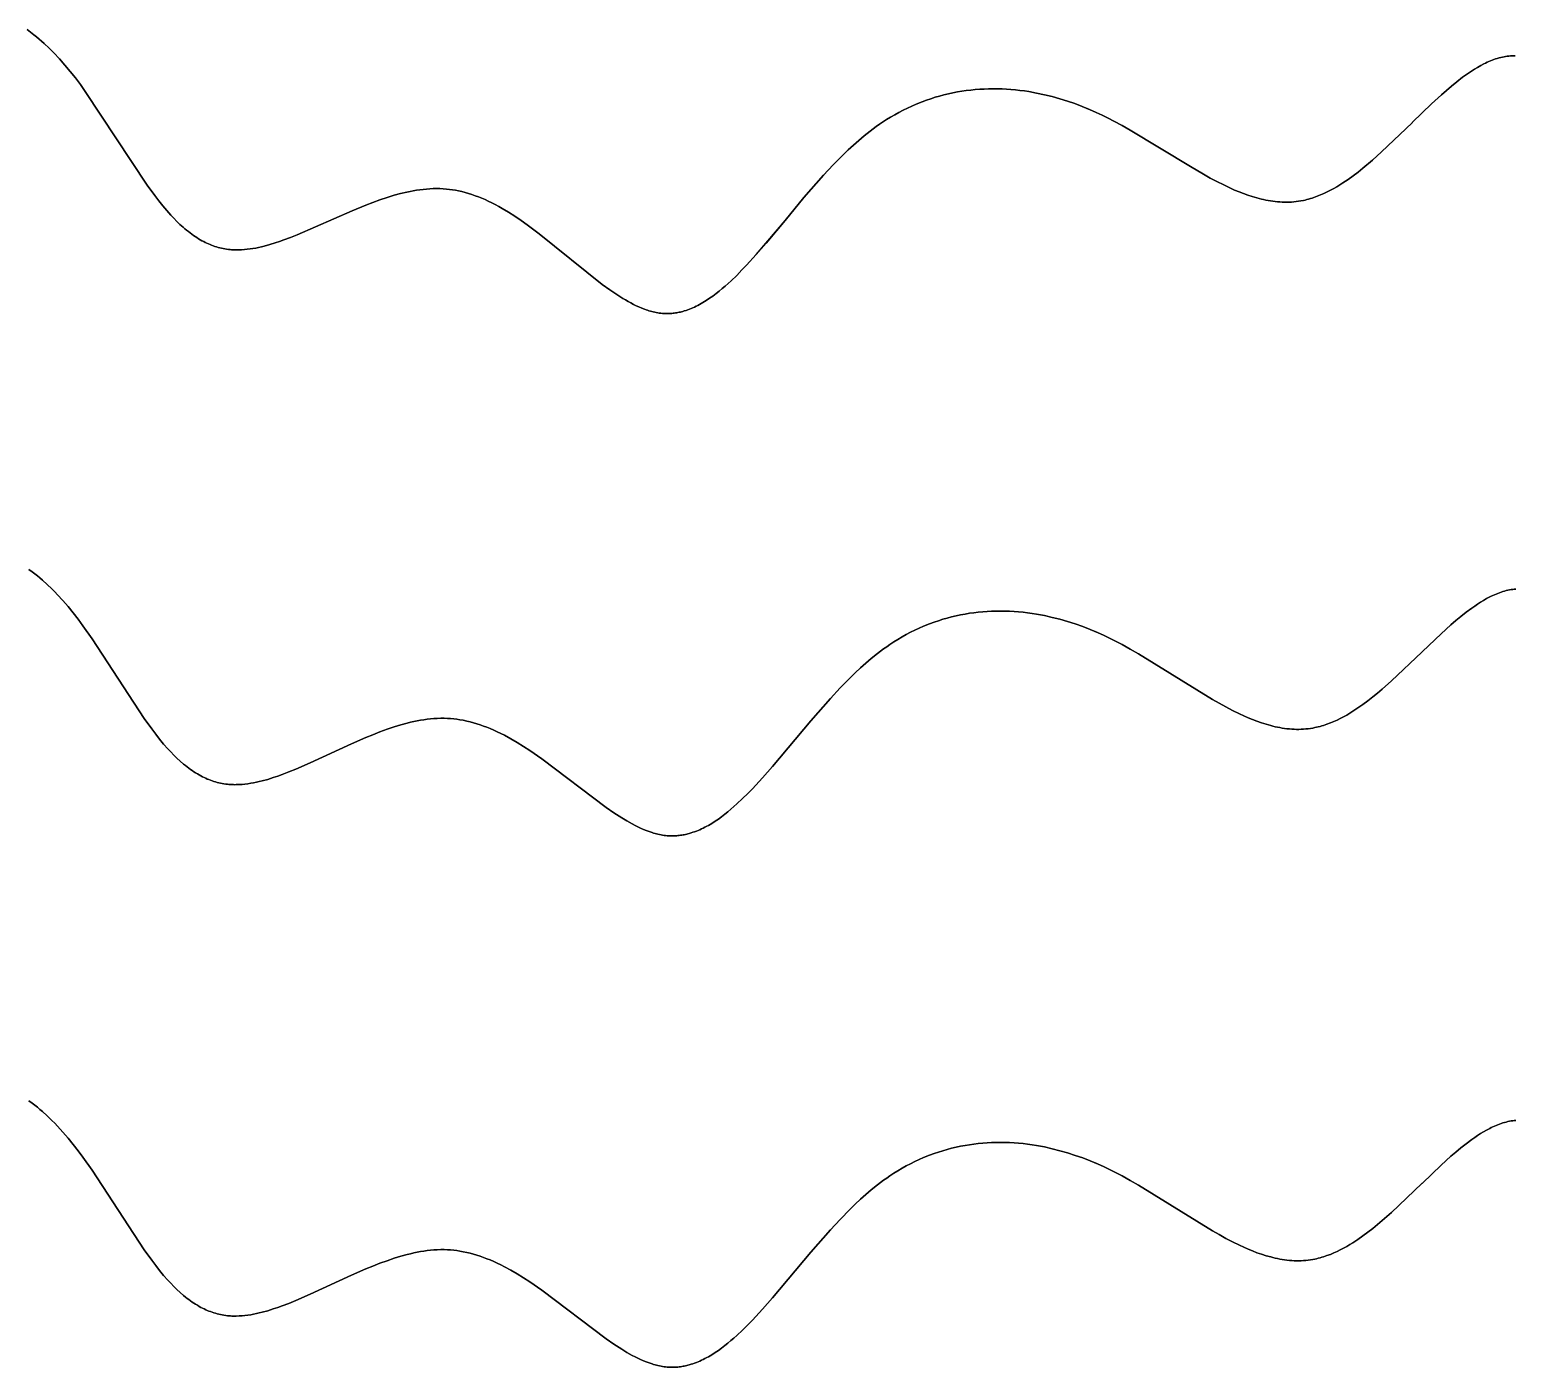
# Model space of a CAD drawing. Header units: feet. Extents: x 0 to 1.5, y 93.18 to 96.08.
# Drawn here: x 0.75 to 0.9375, y 93.9052 to 94.0742 of the extents above; entities that cross this region are included whole.
import ezdxf

# ---------------------------------------------------------------- set-up
doc = ezdxf.new("R2010")
doc.units = ezdxf.units.FT
doc.header["$MEASUREMENT"] = 0
doc.layers.add('Default', color=7, linetype='Continuous', true_color=0x000000)

msp = doc.modelspace()

# ---------------------------------------------------------------- linework, layer by layer
at = {"layer": 'Default'}
for points in [[(0.74966, 94.07417), (0.75009, 94.07385), (0.75052, 94.07353), (0.75085, 94.07326), (0.75118, 94.07299), (0.7515, 94.07271), (0.75182, 94.07242), (0.75244, 94.07184), (0.75305, 94.07123), (0.75375, 94.07047), (0.75444, 94.06969), (0.75511, 94.06889), (0.75577, 94.06807), (0.7564, 94.06723), (0.75702, 94.06638), (0.76485, 94.05451), (0.7658, 94.05321), (0.76629, 94.05257), (0.7668, 94.05194), (0.76731, 94.05133), (0.76783, 94.05074), (0.76821, 94.05035), (0.76859, 94.04996), (0.76898, 94.04958), (0.76939, 94.04921), (0.7696, 94.04903), (0.76982, 94.04885), (0.77004, 94.04867), (0.77027, 94.04849), (0.77047, 94.04834), (0.77068, 94.04819), (0.77089, 94.04805), (0.7711, 94.04791), (0.77132, 94.04777), (0.77154, 94.04764), (0.77176, 94.04752), (0.77199, 94.0474), (0.77218, 94.0473), (0.77238, 94.0472), (0.77258, 94.04711), (0.77278, 94.04703), (0.77298, 94.04695), (0.77319, 94.04687), (0.77339, 94.0468), (0.7736, 94.04673), (0.7738, 94.04667), (0.77401, 94.04662), (0.77423, 94.04657), (0.77444, 94.04652), (0.77465, 94.04648), (0.77487, 94.04645), (0.77509, 94.04642), (0.7753, 94.04639), (0.77549, 94.04638), (0.77567, 94.04636), (0.77585, 94.04636), (0.77603, 94.04635), (0.77621, 94.04635), (0.77639, 94.04635), (0.77675, 94.04637), (0.77712, 94.04639), (0.77748, 94.04643), (0.77784, 94.04647), (0.7782, 94.04653), (0.77855, 94.04659), (0.77891, 94.04667), (0.77926, 94.04675), (0.77961, 94.04683), (0.78031, 94.04703), (0.781, 94.04724), (0.78155, 94.04742), (0.78208, 94.04761), (0.78294, 94.04793), (0.7838, 94.04827), (0.79071, 94.0513), (0.79246, 94.05202), (0.79335, 94.05236), (0.79424, 94.05268), (0.79513, 94.05298), (0.79602, 94.05325), (0.79682, 94.05347), (0.79763, 94.05366), (0.79804, 94.05374), (0.79845, 94.05382), (0.79887, 94.05389), (0.79928, 94.05395), (0.7997, 94.054), (0.80011, 94.05404), (0.80053, 94.05407), (0.80095, 94.05409), (0.80137, 94.0541), (0.80178, 94.05409), (0.8022, 94.05407), (0.80262, 94.05404), (0.80301, 94.054), (0.80339, 94.05395), (0.80378, 94.05388), (0.80416, 94.05381), (0.80458, 94.05371), (0.80501, 94.0536), (0.80544, 94.05348), (0.80586, 94.05334), (0.80628, 94.0532), (0.80669, 94.05304), (0.8071, 94.05287), (0.80751, 94.0527), (0.80791, 94.05251), (0.80836, 94.0523), (0.8088, 94.05207), (0.80924, 94.05183), (0.80968, 94.05159), (0.81048, 94.05111), (0.81128, 94.05061), (0.81206, 94.05008), (0.81284, 94.04953), (0.81436, 94.0484), (0.82232, 94.042), (0.82329, 94.0413), (0.82377, 94.04096), (0.82426, 94.04063), (0.82491, 94.04023), (0.82524, 94.04003), (0.82557, 94.03984), (0.82591, 94.03965), (0.82625, 94.03947), (0.8266, 94.0393), (0.82694, 94.03915), (0.8273, 94.039), (0.82766, 94.03886), (0.82784, 94.03879), (0.82802, 94.03873), (0.8282, 94.03867), (0.82839, 94.03862), (0.82857, 94.03857), (0.82876, 94.03852), (0.82895, 94.03848), (0.82914, 94.03844), (0.82933, 94.03841), (0.82952, 94.03838), (0.82971, 94.03835), (0.8299, 94.03833), (0.83013, 94.03832), (0.83029, 94.03831), (0.83045, 94.03831), (0.83061, 94.03831), (0.83077, 94.03832), (0.83093, 94.03832), (0.83109, 94.03834), (0.83125, 94.03835), (0.8314, 94.03837), (0.83156, 94.03839), (0.83172, 94.03842), (0.83187, 94.03845), (0.83203, 94.03848), (0.83218, 94.03851), (0.83234, 94.03855), (0.83249, 94.03859), (0.83264, 94.03864), (0.8329, 94.03872), (0.83311, 94.03879), (0.83332, 94.03887), (0.83353, 94.03895), (0.83374, 94.03904), (0.83396, 94.03914), (0.83417, 94.03924), (0.83439, 94.03935), (0.8346, 94.03946), (0.83482, 94.03958), (0.83503, 94.0397), (0.83545, 94.03996), (0.83586, 94.04024), (0.83627, 94.04053), (0.83668, 94.04083), (0.83707, 94.04114), (0.83746, 94.04146), (0.83785, 94.04179), (0.83859, 94.04246), (0.83929, 94.04314), (0.83996, 94.04382), (0.84052, 94.04441), (0.84175, 94.04578), (0.8454, 94.05008), (0.84779, 94.05296), (0.85026, 94.05578), (0.85147, 94.05708), (0.85273, 94.05836), (0.85338, 94.05898), (0.85403, 94.05959), (0.8547, 94.06018), (0.85538, 94.06075), (0.85614, 94.06136), (0.85692, 94.06194), (0.85732, 94.06222), (0.85771, 94.06248), (0.85822, 94.06281), (0.85873, 94.06313), (0.85925, 94.06343), (0.85978, 94.06372), (0.86031, 94.064), (0.86085, 94.06427), (0.8614, 94.06452), (0.86195, 94.06476), (0.86272, 94.06507), (0.86326, 94.06527), (0.86381, 94.06545), (0.86436, 94.06563), (0.86491, 94.06579), (0.86547, 94.06594), (0.86603, 94.06607), (0.8666, 94.06619), (0.86717, 94.0663), (0.86773, 94.06639), (0.86829, 94.06647), (0.86885, 94.06654), (0.86942, 94.0666), (0.86998, 94.06664), (0.87054, 94.06667), (0.87111, 94.06669), (0.87167, 94.0667), (0.87224, 94.0667), (0.8728, 94.06668), (0.87337, 94.06665), (0.87393, 94.06661), (0.8745, 94.06656), (0.87506, 94.0665), (0.87562, 94.06643), (0.87618, 94.06634), (0.87717, 94.06617), (0.87815, 94.06596), (0.87913, 94.06572), (0.88009, 94.06545), (0.88105, 94.06515), (0.88199, 94.06483), (0.88293, 94.06447), (0.88392, 94.06406), (0.88468, 94.06372), (0.88544, 94.06337), (0.88619, 94.063), (0.88693, 94.06261), (0.88796, 94.06206), (0.88898, 94.06149), (0.89659, 94.05687), (0.89826, 94.0559), (0.8991, 94.05543), (0.89995, 94.05498), (0.9008, 94.05456), (0.90164, 94.05416), (0.90218, 94.05392), (0.90273, 94.05369), (0.90328, 94.05348), (0.90385, 94.05328), (0.90441, 94.05309), (0.90498, 94.05292), (0.90556, 94.05277), (0.90584, 94.05271), (0.90613, 94.05265), (0.90643, 94.05259), (0.90672, 94.05254), (0.90702, 94.0525), (0.90731, 94.05246), (0.90761, 94.05243), (0.9079, 94.05241), (0.9082, 94.05239), (0.90849, 94.05238), (0.90879, 94.05238), (0.90908, 94.05239), (0.90938, 94.0524), (0.90967, 94.05243), (0.90997, 94.05246), (0.91026, 94.0525), (0.91056, 94.05255), (0.91086, 94.0526), (0.91108, 94.05265), (0.9113, 94.05271), (0.91152, 94.05277), (0.91174, 94.05283), (0.91196, 94.0529), (0.91218, 94.05297), (0.91239, 94.05305), (0.91261, 94.05313), (0.91303, 94.0533), (0.91345, 94.05348), (0.91387, 94.05368), (0.91428, 94.05389), (0.91469, 94.05411), (0.91508, 94.05434), (0.91548, 94.05458), (0.91586, 94.05483), (0.9165, 94.05526), (0.91713, 94.05571), (0.91776, 94.05619), (0.91837, 94.05668), (0.91958, 94.05769), (0.92073, 94.05872), (0.9246, 94.06242), (0.92466, 94.06249), (0.92706, 94.0648), (0.9283, 94.06594), (0.92955, 94.06702), (0.93025, 94.06759), (0.93097, 94.06815), (0.93134, 94.06842), (0.93172, 94.06868), (0.93209, 94.06894), (0.93247, 94.06918), (0.93286, 94.06941), (0.93326, 94.06964), (0.93366, 94.06985), (0.93387, 94.06995), (0.93407, 94.07005), (0.93428, 94.07014), (0.93449, 94.07023), (0.93471, 94.07032), (0.93492, 94.0704), (0.93514, 94.07047), (0.93535, 94.07054), (0.93557, 94.0706), (0.93579, 94.07066), (0.93599, 94.07071), (0.9362, 94.07075), (0.9364, 94.07078), (0.93661, 94.07081), (0.93681, 94.07083), (0.93702, 94.07085), (0.93723, 94.07086), (0.93744, 94.07087), (0.93762, 94.07086)], [(0.93762, 94.07086), (0.93744, 94.07087), (0.93723, 94.07086), (0.93702, 94.07085), (0.93681, 94.07083), (0.93661, 94.07081), (0.9364, 94.07078), (0.9362, 94.07075), (0.93599, 94.07071), (0.93579, 94.07066), (0.93557, 94.0706), (0.93535, 94.07054), (0.93514, 94.07047), (0.93492, 94.0704), (0.93471, 94.07032), (0.93449, 94.07023), (0.93428, 94.07014), (0.93407, 94.07005), (0.93387, 94.06995), (0.93366, 94.06985), (0.93326, 94.06964), (0.93286, 94.06941), (0.93247, 94.06918), (0.93209, 94.06894), (0.93172, 94.06868), (0.93134, 94.06842), (0.93097, 94.06815), (0.93025, 94.06759), (0.92955, 94.06702), (0.9283, 94.06594), (0.92706, 94.0648), (0.92466, 94.06249), (0.9246, 94.06242), (0.92073, 94.05872), (0.91958, 94.05769), (0.91837, 94.05668), (0.91776, 94.05619), (0.91713, 94.05571), (0.9165, 94.05526), (0.91586, 94.05483), (0.91548, 94.05458), (0.91508, 94.05434), (0.91469, 94.05411), (0.91428, 94.05389), (0.91387, 94.05368), (0.91345, 94.05348), (0.91303, 94.0533), (0.91261, 94.05313), (0.91239, 94.05305), (0.91218, 94.05297), (0.91196, 94.0529), (0.91174, 94.05283), (0.91152, 94.05277), (0.9113, 94.05271), (0.91108, 94.05265), (0.91086, 94.0526), (0.91056, 94.05255), (0.91026, 94.0525), (0.90997, 94.05246), (0.90967, 94.05243), (0.90938, 94.0524), (0.90908, 94.05239), (0.90879, 94.05238), (0.90849, 94.05238), (0.9082, 94.05239), (0.9079, 94.05241), (0.90761, 94.05243), (0.90731, 94.05246), (0.90702, 94.0525), (0.90672, 94.05254), (0.90643, 94.05259), (0.90613, 94.05265), (0.90584, 94.05271), (0.90556, 94.05277), (0.90498, 94.05292), (0.90441, 94.05309), (0.90385, 94.05328), (0.90328, 94.05348), (0.90273, 94.05369), (0.90218, 94.05392), (0.90164, 94.05416), (0.9008, 94.05456), (0.89995, 94.05498), (0.8991, 94.05543), (0.89826, 94.0559), (0.89659, 94.05687), (0.88898, 94.06149), (0.88796, 94.06206), (0.88693, 94.06261), (0.88619, 94.063), (0.88544, 94.06337), (0.88468, 94.06372), (0.88386, 94.06409), (0.88293, 94.06447), (0.88199, 94.06483), (0.88105, 94.06515), (0.88009, 94.06545), (0.87913, 94.06572), (0.87815, 94.06596), (0.87717, 94.06617), (0.87618, 94.06634), (0.87562, 94.06643), (0.87506, 94.0665), (0.8745, 94.06656), (0.87393, 94.06661), (0.87337, 94.06665), (0.8728, 94.06668), (0.87224, 94.0667), (0.87167, 94.0667), (0.87111, 94.06669), (0.87054, 94.06667), (0.86998, 94.06664), (0.86942, 94.0666), (0.86885, 94.06654), (0.86829, 94.06647), (0.86773, 94.06639), (0.86717, 94.0663), (0.8666, 94.06619), (0.86603, 94.06607), (0.86547, 94.06594), (0.86491, 94.06579), (0.86436, 94.06563), (0.86381, 94.06545), (0.86326, 94.06527), (0.86272, 94.06507), (0.86195, 94.06476), (0.8614, 94.06452), (0.86085, 94.06427), (0.86031, 94.064), (0.85978, 94.06372), (0.85925, 94.06343), (0.85873, 94.06313), (0.85822, 94.06281), (0.85771, 94.06248), (0.85732, 94.06222), (0.85692, 94.06194), (0.85614, 94.06136), (0.85538, 94.06075), (0.8547, 94.06018), (0.85403, 94.05959), (0.85338, 94.05898), (0.85273, 94.05836), (0.85147, 94.05708), (0.85026, 94.05578), (0.84779, 94.05296), (0.8454, 94.05008), (0.843, 94.04721), (0.84175, 94.04578), (0.84052, 94.04441), (0.83996, 94.04382), (0.83929, 94.04314), (0.83859, 94.04246), (0.83785, 94.04179), (0.83746, 94.04146), (0.83707, 94.04114), (0.83668, 94.04083), (0.83627, 94.04053), (0.83586, 94.04024), (0.83545, 94.03996), (0.83503, 94.0397), (0.83482, 94.03958), (0.8346, 94.03946), (0.83439, 94.03935), (0.83417, 94.03924), (0.83396, 94.03914), (0.83374, 94.03904), (0.83353, 94.03895), (0.83332, 94.03887), (0.83311, 94.03879), (0.8329, 94.03872), (0.83264, 94.03864), (0.83249, 94.03859), (0.83234, 94.03855), (0.83218, 94.03851), (0.83203, 94.03848), (0.83187, 94.03845), (0.83172, 94.03842), (0.83156, 94.03839), (0.8314, 94.03837), (0.83125, 94.03835), (0.83109, 94.03834), (0.83093, 94.03832), (0.83077, 94.03832), (0.83061, 94.03831), (0.83045, 94.03831), (0.83029, 94.03831), (0.83013, 94.03832), (0.8299, 94.03833), (0.82971, 94.03835), (0.82952, 94.03838), (0.82933, 94.03841), (0.82914, 94.03844), (0.82895, 94.03848), (0.82876, 94.03852), (0.82857, 94.03857), (0.82839, 94.03862), (0.8282, 94.03867), (0.82802, 94.03873), (0.82784, 94.03879), (0.82766, 94.03886), (0.8273, 94.039), (0.82694, 94.03915), (0.8266, 94.0393), (0.82625, 94.03947), (0.82591, 94.03965), (0.82557, 94.03984), (0.82524, 94.04003), (0.82491, 94.04023), (0.82426, 94.04063), (0.82377, 94.04096), (0.82329, 94.0413), (0.82232, 94.042), (0.81436, 94.0484), (0.81284, 94.04953), (0.81206, 94.05008), (0.81128, 94.05061), (0.81048, 94.05111), (0.80968, 94.05159), (0.80924, 94.05183), (0.8088, 94.05207), (0.80836, 94.0523), (0.80791, 94.05251), (0.80751, 94.0527), (0.8071, 94.05287), (0.80669, 94.05304), (0.80628, 94.0532), (0.80586, 94.05334), (0.80544, 94.05348), (0.80501, 94.0536), (0.80458, 94.05371), (0.80416, 94.05381), (0.80378, 94.05388), (0.80339, 94.05395), (0.80301, 94.054), (0.80262, 94.05404), (0.8022, 94.05407), (0.80178, 94.05409), (0.80137, 94.0541), (0.80095, 94.05409), (0.80053, 94.05407), (0.80011, 94.05404), (0.7997, 94.054), (0.79928, 94.05395), (0.79887, 94.05389), (0.79845, 94.05382), (0.79804, 94.05374), (0.79763, 94.05366), (0.79682, 94.05347), (0.79602, 94.05325), (0.79513, 94.05298), (0.79424, 94.05268), (0.79335, 94.05236), (0.79246, 94.05202), (0.79071, 94.0513), (0.7838, 94.04827), (0.78294, 94.04793), (0.78208, 94.04761), (0.78155, 94.04742), (0.781, 94.04724), (0.78031, 94.04703), (0.77961, 94.04683), (0.77926, 94.04675), (0.77891, 94.04667), (0.77855, 94.04659), (0.7782, 94.04653), (0.77784, 94.04647), (0.77748, 94.04643), (0.77712, 94.04639), (0.77675, 94.04637), (0.77639, 94.04635), (0.77621, 94.04635), (0.77603, 94.04635), (0.77585, 94.04636), (0.77567, 94.04636), (0.77549, 94.04638), (0.7753, 94.04639), (0.77509, 94.04642), (0.77487, 94.04645), (0.77465, 94.04648), (0.77444, 94.04652), (0.77423, 94.04657), (0.77401, 94.04662), (0.7738, 94.04667), (0.7736, 94.04673), (0.77339, 94.0468), (0.77319, 94.04687), (0.77298, 94.04695), (0.77278, 94.04703), (0.77258, 94.04711), (0.77238, 94.0472), (0.77218, 94.0473), (0.77199, 94.0474), (0.77176, 94.04752), (0.77154, 94.04764), (0.77132, 94.04777), (0.7711, 94.04791), (0.77089, 94.04805), (0.77068, 94.04819), (0.77047, 94.04834), (0.77027, 94.04849), (0.77004, 94.04867), (0.76982, 94.04885), (0.7696, 94.04903), (0.76939, 94.04921), (0.76898, 94.04958), (0.76859, 94.04996), (0.76821, 94.05035), (0.76783, 94.05074), (0.76731, 94.05133), (0.7668, 94.05194), (0.76629, 94.05257), (0.7658, 94.05321), (0.76485, 94.05451), (0.75702, 94.06638), (0.7564, 94.06723), (0.75577, 94.06807), (0.75511, 94.06889), (0.75444, 94.06969), (0.75375, 94.07047), (0.75305, 94.07123), (0.75244, 94.07184), (0.75182, 94.07242), (0.7515, 94.07271), (0.75118, 94.07299), (0.75085, 94.07326), (0.75052, 94.07353), (0.75009, 94.07385), (0.74966, 94.07417)], [(0.7499, 94.00599), (0.75032, 94.00569), (0.75065, 94.00544), (0.75097, 94.00518), (0.75129, 94.00492), (0.7516, 94.00466), (0.75221, 94.0041), (0.75281, 94.00353), (0.75316, 94.00318), (0.75351, 94.00281), (0.75419, 94.00207), (0.75485, 94.0013), (0.75549, 94.0005), (0.75611, 93.9997), (0.75672, 93.99888), (0.75788, 93.99724), (0.76447, 93.98718), (0.76542, 93.98586), (0.76591, 93.98521), (0.76641, 93.98457), (0.76692, 93.98395), (0.76744, 93.98336), (0.76782, 93.98295), (0.7682, 93.98255), (0.7686, 93.98216), (0.76901, 93.98179), (0.76944, 93.98141), (0.76967, 93.98123), (0.76989, 93.98105), (0.7701, 93.98089), (0.77031, 93.98074), (0.77052, 93.98059), (0.77074, 93.98045), (0.77095, 93.98031), (0.77118, 93.98017), (0.7714, 93.98004), (0.77163, 93.97992), (0.77183, 93.97981), (0.77203, 93.97971), (0.77223, 93.97962), (0.77243, 93.97953), (0.77263, 93.97945), (0.77284, 93.97937), (0.77305, 93.97929), (0.77325, 93.97922), (0.77347, 93.97916), (0.77368, 93.9791), (0.77389, 93.97905), (0.77411, 93.979), (0.77432, 93.97896), (0.77454, 93.97892), (0.77476, 93.97889), (0.77499, 93.97886), (0.77517, 93.97885), (0.77535, 93.97883), (0.77554, 93.97882), (0.77572, 93.97882), (0.7759, 93.97881), (0.77609, 93.97882), (0.77646, 93.97883), (0.77683, 93.97885), (0.77719, 93.97889), (0.77756, 93.97893), (0.77792, 93.97899), (0.77828, 93.97905), (0.77864, 93.97913), (0.779, 93.97921), (0.77936, 93.9793), (0.78007, 93.97949), (0.78077, 93.97971), (0.78132, 93.9799), (0.78187, 93.98009), (0.78274, 93.98042), (0.78363, 93.98079), (0.78543, 93.98157), (0.79066, 93.98399), (0.79244, 93.98476), (0.79334, 93.98513), (0.79424, 93.98549), (0.79514, 93.98582), (0.79605, 93.98612), (0.79686, 93.98637), (0.79769, 93.98659), (0.7981, 93.9867), (0.79852, 93.98679), (0.79894, 93.98688), (0.79936, 93.98695), (0.79978, 93.98702), (0.8002, 93.98708), (0.80063, 93.98713), (0.80106, 93.98716), (0.80148, 93.98719), (0.80191, 93.9872), (0.80234, 93.9872), (0.80277, 93.98719), (0.80316, 93.98716), (0.80355, 93.98713), (0.80395, 93.98708), (0.80434, 93.98702), (0.80476, 93.98695), (0.8052, 93.98685), (0.80563, 93.98675), (0.80606, 93.98663), (0.80648, 93.98651), (0.8069, 93.98637), (0.80732, 93.98622), (0.80773, 93.98606), (0.80815, 93.9859), (0.8086, 93.9857), (0.80905, 93.98549), (0.8095, 93.98528), (0.80995, 93.98505), (0.81076, 93.98461), (0.81157, 93.98414), (0.81237, 93.98365), (0.81315, 93.98314), (0.8147, 93.98207), (0.8228, 93.97595), (0.82379, 93.97527), (0.82477, 93.97463), (0.82543, 93.97423), (0.82611, 93.97385), (0.82646, 93.97367), (0.82681, 93.97349), (0.82716, 93.97333), (0.82751, 93.97317), (0.82787, 93.97303), (0.82823, 93.97289), (0.8286, 93.97276), (0.82879, 93.97271), (0.82898, 93.97265), (0.82917, 93.9726), (0.82935, 93.97256), (0.82954, 93.97251), (0.82974, 93.97248), (0.82993, 93.97244), (0.83012, 93.97241), (0.83031, 93.97239), (0.83051, 93.97237), (0.83074, 93.97235), (0.83091, 93.97235), (0.83107, 93.97234), (0.83123, 93.97234), (0.83139, 93.97235), (0.83155, 93.97236), (0.83171, 93.97237), (0.83187, 93.97238), (0.83203, 93.9724), (0.83219, 93.97242), (0.83235, 93.97244), (0.83251, 93.97247), (0.83267, 93.9725), (0.83282, 93.97253), (0.83298, 93.97257), (0.83314, 93.97261), (0.83329, 93.97265), (0.83356, 93.97273), (0.83377, 93.9728), (0.83398, 93.97287), (0.8342, 93.97295), (0.83441, 93.97304), (0.83463, 93.97313), (0.83485, 93.97323), (0.83507, 93.97334), (0.83528, 93.97345), (0.8355, 93.97356), (0.83571, 93.97368), (0.83614, 93.97393), (0.83656, 93.9742), (0.83698, 93.97448), (0.83738, 93.97477), (0.83778, 93.97508), (0.83818, 93.97539), (0.83857, 93.97571), (0.83895, 93.97604), (0.83932, 93.97638), (0.84003, 93.97705), (0.84071, 93.97772), (0.84128, 93.9783), (0.84254, 93.97967), (0.8438, 93.9811), (0.84865, 93.98687), (0.85113, 93.98971), (0.85235, 93.99103), (0.85362, 93.99232), (0.85427, 93.99295), (0.85494, 93.99357), (0.85561, 93.99417), (0.85629, 93.99475), (0.85706, 93.99537), (0.85784, 93.99596), (0.85824, 93.99624), (0.85863, 93.99652), (0.85914, 93.99685), (0.85966, 93.99717), (0.86018, 93.99748), (0.86071, 93.99777), (0.86125, 93.99806), (0.86179, 93.99833), (0.86234, 93.99858), (0.8629, 93.99883), (0.86366, 93.99913), (0.86421, 93.99933), (0.86476, 93.99952), (0.86531, 93.9997), (0.86587, 93.99986), (0.86643, 94), (0.86699, 94.00014), (0.86756, 94.00026), (0.86813, 94.00037), (0.86868, 94.00046), (0.86924, 94.00053), (0.8698, 94.0006), (0.87036, 94.00065), (0.87092, 94.0007), (0.87149, 94.00072), (0.87205, 94.00074), (0.87262, 94.00075), (0.87319, 94.00074), (0.87375, 94.00072), (0.87432, 94.00069), (0.87489, 94.00064), (0.87546, 94.00059), (0.87603, 94.00052), (0.8766, 94.00044), (0.87717, 94.00035), (0.87816, 94.00017), (0.87915, 93.99995), (0.88012, 93.9997), (0.88109, 93.99943), (0.88205, 93.99912), (0.883, 93.99878), (0.88394, 93.99842), (0.88493, 93.998), (0.8857, 93.99765), (0.88646, 93.99728), (0.88722, 93.99691), (0.88796, 93.99651), (0.889, 93.99595), (0.89002, 93.99536), (0.89937, 93.98959), (0.90022, 93.9891), (0.90107, 93.98863), (0.90193, 93.98819), (0.90278, 93.98777), (0.90332, 93.98752), (0.90388, 93.98727), (0.90444, 93.98704), (0.905, 93.98683), (0.90557, 93.98663), (0.90615, 93.98644), (0.90673, 93.98628), (0.90702, 93.9862), (0.90731, 93.98614), (0.90761, 93.98607), (0.9079, 93.98602), (0.9082, 93.98596), (0.90849, 93.98592), (0.90879, 93.98588), (0.90909, 93.98585), (0.90939, 93.98583), (0.90968, 93.98581), (0.90998, 93.9858), (0.91028, 93.9858), (0.91058, 93.98581), (0.91088, 93.98582), (0.91118, 93.98585), (0.91147, 93.98588), (0.91177, 93.98592), (0.91207, 93.98597), (0.9123, 93.98602), (0.91252, 93.98606), (0.91274, 93.98612), (0.91297, 93.98618), (0.91319, 93.98624), (0.9134, 93.98631), (0.91362, 93.98638), (0.91384, 93.98645), (0.91427, 93.98661), (0.91469, 93.98679), (0.91511, 93.98698), (0.91552, 93.98718), (0.91593, 93.98739), (0.91633, 93.98761), (0.91672, 93.98785), (0.91711, 93.98809), (0.91775, 93.98851), (0.91838, 93.98895), (0.91901, 93.98942), (0.91962, 93.9899), (0.92023, 93.99039), (0.92083, 93.99089), (0.92198, 93.99191), (0.92583, 93.99555), (0.92589, 93.99562), (0.92827, 93.99788), (0.9295, 93.99899), (0.93011, 93.99953), (0.93073, 94.00004), (0.93142, 94.00059), (0.93213, 94.00112), (0.9325, 94.00137), (0.93286, 94.00162), (0.93324, 94.00186), (0.93361, 94.00209), (0.934, 94.00231), (0.93439, 94.00252), (0.93459, 94.00262), (0.93479, 94.00271), (0.93499, 94.00281), (0.9352, 94.00289), (0.9354, 94.00298), (0.93561, 94.00306), (0.93582, 94.00313), (0.93603, 94.0032), (0.93625, 94.00326), (0.93646, 94.00332), (0.93668, 94.00337), (0.93689, 94.00342), (0.93709, 94.00345), (0.9373, 94.00348), (0.9375, 94.00351), (0.9377, 94.00352)], [(0.9377, 94.00352), (0.9375, 94.00351), (0.9373, 94.00348), (0.93709, 94.00345), (0.93689, 94.00342), (0.93668, 94.00337), (0.93646, 94.00332), (0.93625, 94.00326), (0.93603, 94.0032), (0.93582, 94.00313), (0.93561, 94.00306), (0.9354, 94.00298), (0.9352, 94.00289), (0.93499, 94.00281), (0.93479, 94.00271), (0.93459, 94.00262), (0.93439, 94.00252), (0.934, 94.00231), (0.93361, 94.00209), (0.93324, 94.00186), (0.93286, 94.00162), (0.9325, 94.00137), (0.93213, 94.00112), (0.93142, 94.00059), (0.93073, 94.00004), (0.93011, 93.99953), (0.9295, 93.99899), (0.92827, 93.99788), (0.92589, 93.99562), (0.92583, 93.99555), (0.92198, 93.99191), (0.92083, 93.99089), (0.92023, 93.99039), (0.91962, 93.9899), (0.91901, 93.98942), (0.91838, 93.98895), (0.91775, 93.98851), (0.91711, 93.98809), (0.91672, 93.98785), (0.91633, 93.98761), (0.91593, 93.98739), (0.91552, 93.98718), (0.91511, 93.98698), (0.91469, 93.98679), (0.91427, 93.98661), (0.91384, 93.98645), (0.91362, 93.98638), (0.9134, 93.98631), (0.91319, 93.98624), (0.91297, 93.98618), (0.91274, 93.98612), (0.91252, 93.98606), (0.9123, 93.98602), (0.91207, 93.98597), (0.91177, 93.98592), (0.91147, 93.98588), (0.91118, 93.98585), (0.91088, 93.98582), (0.91058, 93.98581), (0.91028, 93.9858), (0.90998, 93.9858), (0.90968, 93.98581), (0.90939, 93.98583), (0.90909, 93.98585), (0.90879, 93.98588), (0.90849, 93.98592), (0.9082, 93.98596), (0.9079, 93.98602), (0.90761, 93.98607), (0.90731, 93.98614), (0.90702, 93.9862), (0.90673, 93.98628), (0.90615, 93.98644), (0.90557, 93.98663), (0.905, 93.98683), (0.90444, 93.98704), (0.90388, 93.98727), (0.90332, 93.98752), (0.90278, 93.98777), (0.90193, 93.98819), (0.90107, 93.98863), (0.90022, 93.9891), (0.89937, 93.98959), (0.89002, 93.99536), (0.889, 93.99595), (0.88796, 93.99651), (0.88722, 93.99691), (0.88646, 93.99728), (0.8857, 93.99765), (0.88487, 93.99802), (0.88394, 93.99842), (0.883, 93.99878), (0.88205, 93.99912), (0.88109, 93.99943), (0.88012, 93.9997), (0.87915, 93.99995), (0.87816, 94.00017), (0.87717, 94.00035), (0.8766, 94.00044), (0.87603, 94.00052), (0.87546, 94.00059), (0.87489, 94.00064), (0.87432, 94.00069), (0.87375, 94.00072), (0.87319, 94.00074), (0.87262, 94.00075), (0.87205, 94.00074), (0.87149, 94.00072), (0.87092, 94.0007), (0.87036, 94.00065), (0.8698, 94.0006), (0.86924, 94.00053), (0.86868, 94.00046), (0.86813, 94.00037), (0.86756, 94.00026), (0.86699, 94.00014), (0.86643, 94), (0.86587, 93.99986), (0.86531, 93.9997), (0.86476, 93.99952), (0.86421, 93.99933), (0.86366, 93.99913), (0.8629, 93.99883), (0.86234, 93.99858), (0.86179, 93.99833), (0.86125, 93.99806), (0.86071, 93.99777), (0.86018, 93.99748), (0.85966, 93.99717), (0.85914, 93.99685), (0.85863, 93.99652), (0.85824, 93.99624), (0.85784, 93.99596), (0.85706, 93.99537), (0.85629, 93.99475), (0.85561, 93.99417), (0.85494, 93.99357), (0.85427, 93.99295), (0.85362, 93.99232), (0.85235, 93.99103), (0.85113, 93.98971), (0.84865, 93.98687), (0.8438, 93.9811), (0.84254, 93.97967), (0.84128, 93.9783), (0.84071, 93.97772), (0.84003, 93.97705), (0.83932, 93.97638), (0.83895, 93.97604), (0.83857, 93.97571), (0.83818, 93.97539), (0.83778, 93.97508), (0.83738, 93.97477), (0.83698, 93.97448), (0.83656, 93.9742), (0.83614, 93.97393), (0.83571, 93.97368), (0.8355, 93.97356), (0.83528, 93.97345), (0.83507, 93.97334), (0.83485, 93.97323), (0.83463, 93.97313), (0.83441, 93.97304), (0.8342, 93.97295), (0.83398, 93.97287), (0.83377, 93.9728), (0.83356, 93.97273), (0.83329, 93.97265), (0.83314, 93.97261), (0.83298, 93.97257), (0.83282, 93.97253), (0.83267, 93.9725), (0.83251, 93.97247), (0.83235, 93.97244), (0.83219, 93.97242), (0.83203, 93.9724), (0.83187, 93.97238), (0.83171, 93.97237), (0.83155, 93.97236), (0.83139, 93.97235), (0.83123, 93.97234), (0.83107, 93.97234), (0.83091, 93.97235), (0.83074, 93.97235), (0.83051, 93.97237), (0.83031, 93.97239), (0.83012, 93.97241), (0.82993, 93.97244), (0.82974, 93.97248), (0.82954, 93.97251), (0.82935, 93.97256), (0.82917, 93.9726), (0.82898, 93.97265), (0.82879, 93.97271), (0.8286, 93.97276), (0.82823, 93.97289), (0.82787, 93.97303), (0.82751, 93.97317), (0.82716, 93.97333), (0.82681, 93.97349), (0.82646, 93.97367), (0.82611, 93.97385), (0.82543, 93.97423), (0.82477, 93.97463), (0.82379, 93.97527), (0.8228, 93.97595), (0.8147, 93.98207), (0.81315, 93.98314), (0.81237, 93.98365), (0.81157, 93.98414), (0.81076, 93.98461), (0.80995, 93.98505), (0.8095, 93.98528), (0.80905, 93.98549), (0.8086, 93.9857), (0.80815, 93.9859), (0.80773, 93.98606), (0.80732, 93.98622), (0.8069, 93.98637), (0.80648, 93.98651), (0.80606, 93.98663), (0.80563, 93.98675), (0.8052, 93.98685), (0.80476, 93.98695), (0.80434, 93.98702), (0.80395, 93.98708), (0.80355, 93.98713), (0.80316, 93.98716), (0.80277, 93.98719), (0.80234, 93.9872), (0.80191, 93.9872), (0.80148, 93.98719), (0.80106, 93.98716), (0.80063, 93.98713), (0.8002, 93.98708), (0.79978, 93.98702), (0.79936, 93.98695), (0.79894, 93.98688), (0.79852, 93.98679), (0.7981, 93.9867), (0.79769, 93.98659), (0.79686, 93.98637), (0.79605, 93.98612), (0.79514, 93.98582), (0.79424, 93.98549), (0.79334, 93.98513), (0.79244, 93.98476), (0.79066, 93.98399), (0.78543, 93.98157), (0.78363, 93.98079), (0.78274, 93.98042), (0.78187, 93.98009), (0.78132, 93.9799), (0.78077, 93.97971), (0.78007, 93.97949), (0.77936, 93.9793), (0.779, 93.97921), (0.77864, 93.97913), (0.77828, 93.97905), (0.77792, 93.97899), (0.77756, 93.97893), (0.77719, 93.97889), (0.77683, 93.97885), (0.77646, 93.97883), (0.77609, 93.97882), (0.7759, 93.97881), (0.77572, 93.97882), (0.77554, 93.97882), (0.77535, 93.97883), (0.77517, 93.97885), (0.77499, 93.97886), (0.77476, 93.97889), (0.77454, 93.97892), (0.77432, 93.97896), (0.77411, 93.979), (0.77389, 93.97905), (0.77368, 93.9791), (0.77347, 93.97916), (0.77325, 93.97922), (0.77305, 93.97929), (0.77284, 93.97937), (0.77263, 93.97945), (0.77243, 93.97953), (0.77223, 93.97962), (0.77203, 93.97971), (0.77183, 93.97981), (0.77163, 93.97992), (0.7714, 93.98004), (0.77118, 93.98017), (0.77095, 93.98031), (0.77074, 93.98045), (0.77052, 93.98059), (0.77031, 93.98074), (0.7701, 93.98089), (0.76989, 93.98105), (0.76967, 93.98123), (0.76944, 93.98141), (0.76901, 93.98179), (0.7686, 93.98216), (0.7682, 93.98255), (0.76782, 93.98295), (0.76744, 93.98336), (0.76692, 93.98395), (0.76641, 93.98457), (0.76591, 93.98521), (0.76542, 93.98586), (0.76447, 93.98718), (0.75788, 93.99724), (0.75672, 93.99888), (0.75611, 93.9997), (0.75549, 94.0005), (0.75485, 94.0013), (0.75419, 94.00207), (0.75351, 94.00281), (0.75316, 94.00318), (0.75281, 94.00353), (0.75221, 94.0041), (0.7516, 94.00466), (0.75129, 94.00492), (0.75097, 94.00518), (0.75065, 94.00544), (0.75032, 94.00569), (0.7499, 94.00599)], [(0.7499, 93.93888), (0.75032, 93.93858), (0.75065, 93.93833), (0.75097, 93.93807), (0.75129, 93.93781), (0.7516, 93.93754), (0.75221, 93.93699), (0.75281, 93.93642), (0.75316, 93.93607), (0.75351, 93.9357), (0.75419, 93.93495), (0.75485, 93.93418), (0.75549, 93.93339), (0.75611, 93.93259), (0.75672, 93.93177), (0.75788, 93.93013), (0.76447, 93.92006), (0.76542, 93.91875), (0.76591, 93.9181), (0.76641, 93.91746), (0.76692, 93.91684), (0.76744, 93.91625), (0.76782, 93.91584), (0.7682, 93.91544), (0.7686, 93.91505), (0.76901, 93.91468), (0.76944, 93.9143), (0.76967, 93.91411), (0.76989, 93.91394), (0.7701, 93.91378), (0.77031, 93.91363), (0.77052, 93.91348), (0.77074, 93.91333), (0.77095, 93.91319), (0.77118, 93.91306), (0.7714, 93.91293), (0.77163, 93.9128), (0.77183, 93.9127), (0.77203, 93.9126), (0.77223, 93.91251), (0.77243, 93.91242), (0.77263, 93.91233), (0.77284, 93.91226), (0.77305, 93.91218), (0.77325, 93.91211), (0.77347, 93.91205), (0.77368, 93.91199), (0.77389, 93.91194), (0.77411, 93.91189), (0.77432, 93.91185), (0.77454, 93.91181), (0.77476, 93.91178), (0.77499, 93.91175), (0.77517, 93.91173), (0.77535, 93.91172), (0.77554, 93.91171), (0.77572, 93.9117), (0.7759, 93.9117), (0.77609, 93.9117), (0.77646, 93.91172), (0.77683, 93.91174), (0.77719, 93.91177), (0.77756, 93.91182), (0.77792, 93.91188), (0.77828, 93.91194), (0.77864, 93.91201), (0.779, 93.9121), (0.77936, 93.91218), (0.78007, 93.91238), (0.78077, 93.9126), (0.78132, 93.91278), (0.78187, 93.91298), (0.78274, 93.91331), (0.78363, 93.91367), (0.78543, 93.91446), (0.79066, 93.91687), (0.79244, 93.91765), (0.79334, 93.91802), (0.79424, 93.91837), (0.79514, 93.9187), (0.79605, 93.91901), (0.79686, 93.91926), (0.79769, 93.91948), (0.7981, 93.91958), (0.79852, 93.91968), (0.79894, 93.91976), (0.79936, 93.91984), (0.79978, 93.91991), (0.8002, 93.91997), (0.80063, 93.92002), (0.80106, 93.92005), (0.80148, 93.92008), (0.80191, 93.92009), (0.80234, 93.92009), (0.80277, 93.92008), (0.80316, 93.92005), (0.80355, 93.92002), (0.80395, 93.91997), (0.80434, 93.91991), (0.80476, 93.91983), (0.8052, 93.91974), (0.80563, 93.91964), (0.80606, 93.91952), (0.80648, 93.9194), (0.8069, 93.91926), (0.80732, 93.91911), (0.80773, 93.91895), (0.80815, 93.91879), (0.8086, 93.91859), (0.80905, 93.91838), (0.8095, 93.91816), (0.80995, 93.91794), (0.81076, 93.9175), (0.81157, 93.91703), (0.81237, 93.91654), (0.81315, 93.91603), (0.8147, 93.91496), (0.8228, 93.90884), (0.82379, 93.90816), (0.82477, 93.90752), (0.82543, 93.90712), (0.82611, 93.90674), (0.82646, 93.90655), (0.82681, 93.90638), (0.82716, 93.90622), (0.82751, 93.90606), (0.82787, 93.90591), (0.82823, 93.90578), (0.8286, 93.90565), (0.82879, 93.90559), (0.82898, 93.90554), (0.82917, 93.90549), (0.82935, 93.90544), (0.82954, 93.9054), (0.82974, 93.90536), (0.82993, 93.90533), (0.83012, 93.9053), (0.83031, 93.90528), (0.83051, 93.90526), (0.83074, 93.90524), (0.83091, 93.90524), (0.83107, 93.90523), (0.83123, 93.90523), (0.83139, 93.90524), (0.83155, 93.90524), (0.83171, 93.90525), (0.83187, 93.90527), (0.83203, 93.90529), (0.83219, 93.90531), (0.83235, 93.90533), (0.83251, 93.90536), (0.83267, 93.90539), (0.83282, 93.90542), (0.83298, 93.90546), (0.83314, 93.9055), (0.83329, 93.90554), (0.83356, 93.90562), (0.83377, 93.90569), (0.83398, 93.90576), (0.8342, 93.90584), (0.83441, 93.90593), (0.83463, 93.90602), (0.83485, 93.90612), (0.83507, 93.90623), (0.83528, 93.90634), (0.8355, 93.90645), (0.83571, 93.90657), (0.83614, 93.90682), (0.83656, 93.90709), (0.83698, 93.90737), (0.83738, 93.90766), (0.83778, 93.90797), (0.83818, 93.90828), (0.83857, 93.9086), (0.83895, 93.90893), (0.83932, 93.90926), (0.84003, 93.90994), (0.84071, 93.91061), (0.84128, 93.91119), (0.84254, 93.91256), (0.8438, 93.91399), (0.84865, 93.91976), (0.85113, 93.9226), (0.85235, 93.92392), (0.85362, 93.92521), (0.85427, 93.92584), (0.85494, 93.92646), (0.85561, 93.92706), (0.85629, 93.92764), (0.85706, 93.92826), (0.85784, 93.92885), (0.85824, 93.92913), (0.85863, 93.9294), (0.85914, 93.92974), (0.85966, 93.93006), (0.86018, 93.93037), (0.86071, 93.93066), (0.86125, 93.93094), (0.86179, 93.93121), (0.86234, 93.93147), (0.8629, 93.93171), (0.86366, 93.93202), (0.86421, 93.93222), (0.86476, 93.93241), (0.86531, 93.93258), (0.86587, 93.93274), (0.86643, 93.93289), (0.86699, 93.93302), (0.86756, 93.93315), (0.86813, 93.93325), (0.86868, 93.93334), (0.86924, 93.93342), (0.8698, 93.93349), (0.87036, 93.93354), (0.87092, 93.93358), (0.87149, 93.93361), (0.87205, 93.93363), (0.87262, 93.93363), (0.87319, 93.93363), (0.87375, 93.93361), (0.87432, 93.93357), (0.87489, 93.93353), (0.87546, 93.93348), (0.87603, 93.93341), (0.8766, 93.93333), (0.87717, 93.93324), (0.87816, 93.93306), (0.87915, 93.93284), (0.88012, 93.93259), (0.88109, 93.93231), (0.88205, 93.932), (0.883, 93.93167), (0.88394, 93.9313), (0.88493, 93.93089), (0.8857, 93.93054), (0.88646, 93.93017), (0.88722, 93.92979), (0.88796, 93.9294), (0.889, 93.92883), (0.89002, 93.92824), (0.89937, 93.92248), (0.90022, 93.92199), (0.90107, 93.92152), (0.90193, 93.92107), (0.90278, 93.92065), (0.90332, 93.9204), (0.90388, 93.92016), (0.90444, 93.91993), (0.905, 93.91971), (0.90557, 93.91951), (0.90615, 93.91933), (0.90673, 93.91917), (0.90702, 93.91909), (0.90731, 93.91902), (0.90761, 93.91896), (0.9079, 93.9189), (0.9082, 93.91885), (0.90849, 93.91881), (0.90879, 93.91877), (0.90909, 93.91874), (0.90939, 93.91872), (0.90968, 93.9187), (0.90998, 93.91869), (0.91028, 93.91869), (0.91058, 93.9187), (0.91088, 93.91871), (0.91118, 93.91874), (0.91147, 93.91877), (0.91177, 93.91881), (0.91207, 93.91886), (0.9123, 93.9189), (0.91252, 93.91895), (0.91274, 93.91901), (0.91297, 93.91906), (0.91319, 93.91913), (0.9134, 93.91919), (0.91362, 93.91926), (0.91384, 93.91934), (0.91427, 93.9195), (0.91469, 93.91968), (0.91511, 93.91987), (0.91552, 93.92007), (0.91593, 93.92028), (0.91633, 93.9205), (0.91672, 93.92073), (0.91711, 93.92097), (0.91775, 93.92139), (0.91838, 93.92184), (0.91901, 93.9223), (0.91962, 93.92278), (0.92023, 93.92328), (0.92083, 93.92378), (0.92198, 93.9248), (0.92583, 93.92844), (0.92589, 93.9285), (0.92827, 93.93076), (0.9295, 93.93188), (0.93011, 93.93241), (0.93073, 93.93293), (0.93142, 93.93347), (0.93213, 93.93401), (0.9325, 93.93426), (0.93286, 93.93451), (0.93324, 93.93475), (0.93361, 93.93498), (0.934, 93.9352), (0.93439, 93.93541), (0.93459, 93.9355), (0.93479, 93.9356), (0.93499, 93.93569), (0.9352, 93.93578), (0.9354, 93.93586), (0.93561, 93.93594), (0.93582, 93.93602), (0.93603, 93.93609), (0.93625, 93.93615), (0.93646, 93.93621), (0.93668, 93.93626), (0.93689, 93.9363), (0.93709, 93.93634), (0.9373, 93.93637), (0.9375, 93.93639), (0.9377, 93.93641)], [(0.9377, 93.93641), (0.9375, 93.93639), (0.9373, 93.93637), (0.93709, 93.93634), (0.93689, 93.9363), (0.93668, 93.93626), (0.93646, 93.93621), (0.93625, 93.93615), (0.93603, 93.93609), (0.93582, 93.93602), (0.93561, 93.93594), (0.9354, 93.93586), (0.9352, 93.93578), (0.93499, 93.93569), (0.93479, 93.9356), (0.93459, 93.9355), (0.93439, 93.93541), (0.934, 93.9352), (0.93361, 93.93498), (0.93324, 93.93475), (0.93286, 93.93451), (0.9325, 93.93426), (0.93213, 93.93401), (0.93142, 93.93347), (0.93073, 93.93293), (0.93011, 93.93241), (0.9295, 93.93188), (0.92827, 93.93076), (0.92589, 93.9285), (0.92583, 93.92844), (0.92198, 93.9248), (0.92083, 93.92378), (0.92023, 93.92328), (0.91962, 93.92278), (0.91901, 93.9223), (0.91838, 93.92184), (0.91775, 93.92139), (0.91711, 93.92097), (0.91672, 93.92073), (0.91633, 93.9205), (0.91593, 93.92028), (0.91552, 93.92007), (0.91511, 93.91987), (0.91469, 93.91968), (0.91427, 93.9195), (0.91384, 93.91934), (0.91362, 93.91926), (0.9134, 93.91919), (0.91319, 93.91913), (0.91297, 93.91906), (0.91274, 93.91901), (0.91252, 93.91895), (0.9123, 93.9189), (0.91207, 93.91886), (0.91177, 93.91881), (0.91147, 93.91877), (0.91118, 93.91874), (0.91088, 93.91871), (0.91058, 93.9187), (0.91028, 93.91869), (0.90998, 93.91869), (0.90968, 93.9187), (0.90939, 93.91872), (0.90909, 93.91874), (0.90879, 93.91877), (0.90849, 93.91881), (0.9082, 93.91885), (0.9079, 93.9189), (0.90761, 93.91896), (0.90731, 93.91902), (0.90702, 93.91909), (0.90673, 93.91917), (0.90615, 93.91933), (0.90557, 93.91951), (0.905, 93.91971), (0.90444, 93.91993), (0.90388, 93.92016), (0.90332, 93.9204), (0.90278, 93.92065), (0.90193, 93.92107), (0.90107, 93.92152), (0.90022, 93.92199), (0.89937, 93.92248), (0.89002, 93.92824), (0.889, 93.92883), (0.88796, 93.9294), (0.88722, 93.92979), (0.88646, 93.93017), (0.8857, 93.93054), (0.88487, 93.93091), (0.88394, 93.9313), (0.883, 93.93167), (0.88205, 93.932), (0.88109, 93.93231), (0.88012, 93.93259), (0.87915, 93.93284), (0.87816, 93.93306), (0.87717, 93.93324), (0.8766, 93.93333), (0.87603, 93.93341), (0.87546, 93.93348), (0.87489, 93.93353), (0.87432, 93.93357), (0.87375, 93.93361), (0.87319, 93.93363), (0.87262, 93.93363), (0.87205, 93.93363), (0.87149, 93.93361), (0.87092, 93.93358), (0.87036, 93.93354), (0.8698, 93.93349), (0.86924, 93.93342), (0.86868, 93.93334), (0.86813, 93.93325), (0.86756, 93.93315), (0.86699, 93.93302), (0.86643, 93.93289), (0.86587, 93.93274), (0.86531, 93.93258), (0.86476, 93.93241), (0.86421, 93.93222), (0.86366, 93.93202), (0.8629, 93.93171), (0.86234, 93.93147), (0.86179, 93.93121), (0.86125, 93.93094), (0.86071, 93.93066), (0.86018, 93.93037), (0.85966, 93.93006), (0.85914, 93.92974), (0.85863, 93.9294), (0.85824, 93.92913), (0.85784, 93.92885), (0.85706, 93.92826), (0.85629, 93.92764), (0.85561, 93.92706), (0.85494, 93.92646), (0.85427, 93.92584), (0.85362, 93.92521), (0.85235, 93.92392), (0.85113, 93.9226), (0.84865, 93.91976), (0.8438, 93.91399), (0.84254, 93.91256), (0.84128, 93.91119), (0.84071, 93.91061), (0.84003, 93.90994), (0.83932, 93.90926), (0.83895, 93.90893), (0.83857, 93.9086), (0.83818, 93.90828), (0.83778, 93.90797), (0.83738, 93.90766), (0.83698, 93.90737), (0.83656, 93.90709), (0.83614, 93.90682), (0.83571, 93.90657), (0.8355, 93.90645), (0.83528, 93.90634), (0.83507, 93.90623), (0.83485, 93.90612), (0.83463, 93.90602), (0.83441, 93.90593), (0.8342, 93.90584), (0.83398, 93.90576), (0.83377, 93.90569), (0.83356, 93.90562), (0.83329, 93.90554), (0.83314, 93.9055), (0.83298, 93.90546), (0.83282, 93.90542), (0.83267, 93.90539), (0.83251, 93.90536), (0.83235, 93.90533), (0.83219, 93.90531), (0.83203, 93.90529), (0.83187, 93.90527), (0.83171, 93.90525), (0.83155, 93.90524), (0.83139, 93.90524), (0.83123, 93.90523), (0.83107, 93.90523), (0.83091, 93.90524), (0.83074, 93.90524), (0.83051, 93.90526), (0.83031, 93.90528), (0.83012, 93.9053), (0.82993, 93.90533), (0.82974, 93.90536), (0.82954, 93.9054), (0.82935, 93.90544), (0.82917, 93.90549), (0.82898, 93.90554), (0.82879, 93.90559), (0.8286, 93.90565), (0.82823, 93.90578), (0.82787, 93.90591), (0.82751, 93.90606), (0.82716, 93.90622), (0.82681, 93.90638), (0.82646, 93.90655), (0.82611, 93.90674), (0.82543, 93.90712), (0.82477, 93.90752), (0.82379, 93.90816), (0.8228, 93.90884), (0.8147, 93.91496), (0.81315, 93.91603), (0.81237, 93.91654), (0.81157, 93.91703), (0.81076, 93.9175), (0.80995, 93.91794), (0.8095, 93.91816), (0.80905, 93.91838), (0.8086, 93.91859), (0.80815, 93.91879), (0.80773, 93.91895), (0.80732, 93.91911), (0.8069, 93.91926), (0.80648, 93.9194), (0.80606, 93.91952), (0.80563, 93.91964), (0.8052, 93.91974), (0.80476, 93.91983), (0.80434, 93.91991), (0.80395, 93.91997), (0.80355, 93.92002), (0.80316, 93.92005), (0.80277, 93.92008), (0.80234, 93.92009), (0.80191, 93.92009), (0.80148, 93.92008), (0.80106, 93.92005), (0.80063, 93.92002), (0.8002, 93.91997), (0.79978, 93.91991), (0.79936, 93.91984), (0.79894, 93.91976), (0.79852, 93.91968), (0.7981, 93.91958), (0.79769, 93.91948), (0.79686, 93.91926), (0.79605, 93.91901), (0.79514, 93.9187), (0.79424, 93.91837), (0.79334, 93.91802), (0.79244, 93.91765), (0.79066, 93.91687), (0.78543, 93.91446), (0.78363, 93.91367), (0.78274, 93.91331), (0.78187, 93.91298), (0.78132, 93.91278), (0.78077, 93.9126), (0.78007, 93.91238), (0.77936, 93.91218), (0.779, 93.9121), (0.77864, 93.91201), (0.77828, 93.91194), (0.77792, 93.91188), (0.77756, 93.91182), (0.77719, 93.91177), (0.77683, 93.91174), (0.77646, 93.91172), (0.77609, 93.9117), (0.7759, 93.9117), (0.77572, 93.9117), (0.77554, 93.91171), (0.77535, 93.91172), (0.77517, 93.91173), (0.77499, 93.91175), (0.77476, 93.91178), (0.77454, 93.91181), (0.77432, 93.91185), (0.77411, 93.91189), (0.77389, 93.91194), (0.77368, 93.91199), (0.77347, 93.91205), (0.77325, 93.91211), (0.77305, 93.91218), (0.77284, 93.91226), (0.77263, 93.91233), (0.77243, 93.91242), (0.77223, 93.91251), (0.77203, 93.9126), (0.77183, 93.9127), (0.77163, 93.9128), (0.7714, 93.91293), (0.77118, 93.91306), (0.77095, 93.91319), (0.77074, 93.91333), (0.77052, 93.91348), (0.77031, 93.91363), (0.7701, 93.91378), (0.76989, 93.91394), (0.76967, 93.91411), (0.76944, 93.9143), (0.76901, 93.91468), (0.7686, 93.91505), (0.7682, 93.91544), (0.76782, 93.91584), (0.76744, 93.91625), (0.76692, 93.91684), (0.76641, 93.91746), (0.76591, 93.9181), (0.76542, 93.91875), (0.76447, 93.92006), (0.75788, 93.93013), (0.75672, 93.93177), (0.75611, 93.93259), (0.75549, 93.93339), (0.75485, 93.93418), (0.75419, 93.93495), (0.75351, 93.9357), (0.75316, 93.93607), (0.75281, 93.93642), (0.75221, 93.93699), (0.7516, 93.93754), (0.75129, 93.93781), (0.75097, 93.93807), (0.75065, 93.93833), (0.75032, 93.93858), (0.7499, 93.93888)]]:
    msp.add_lwpolyline(points, dxfattribs=at)

doc.saveas('drawing.dxf')
